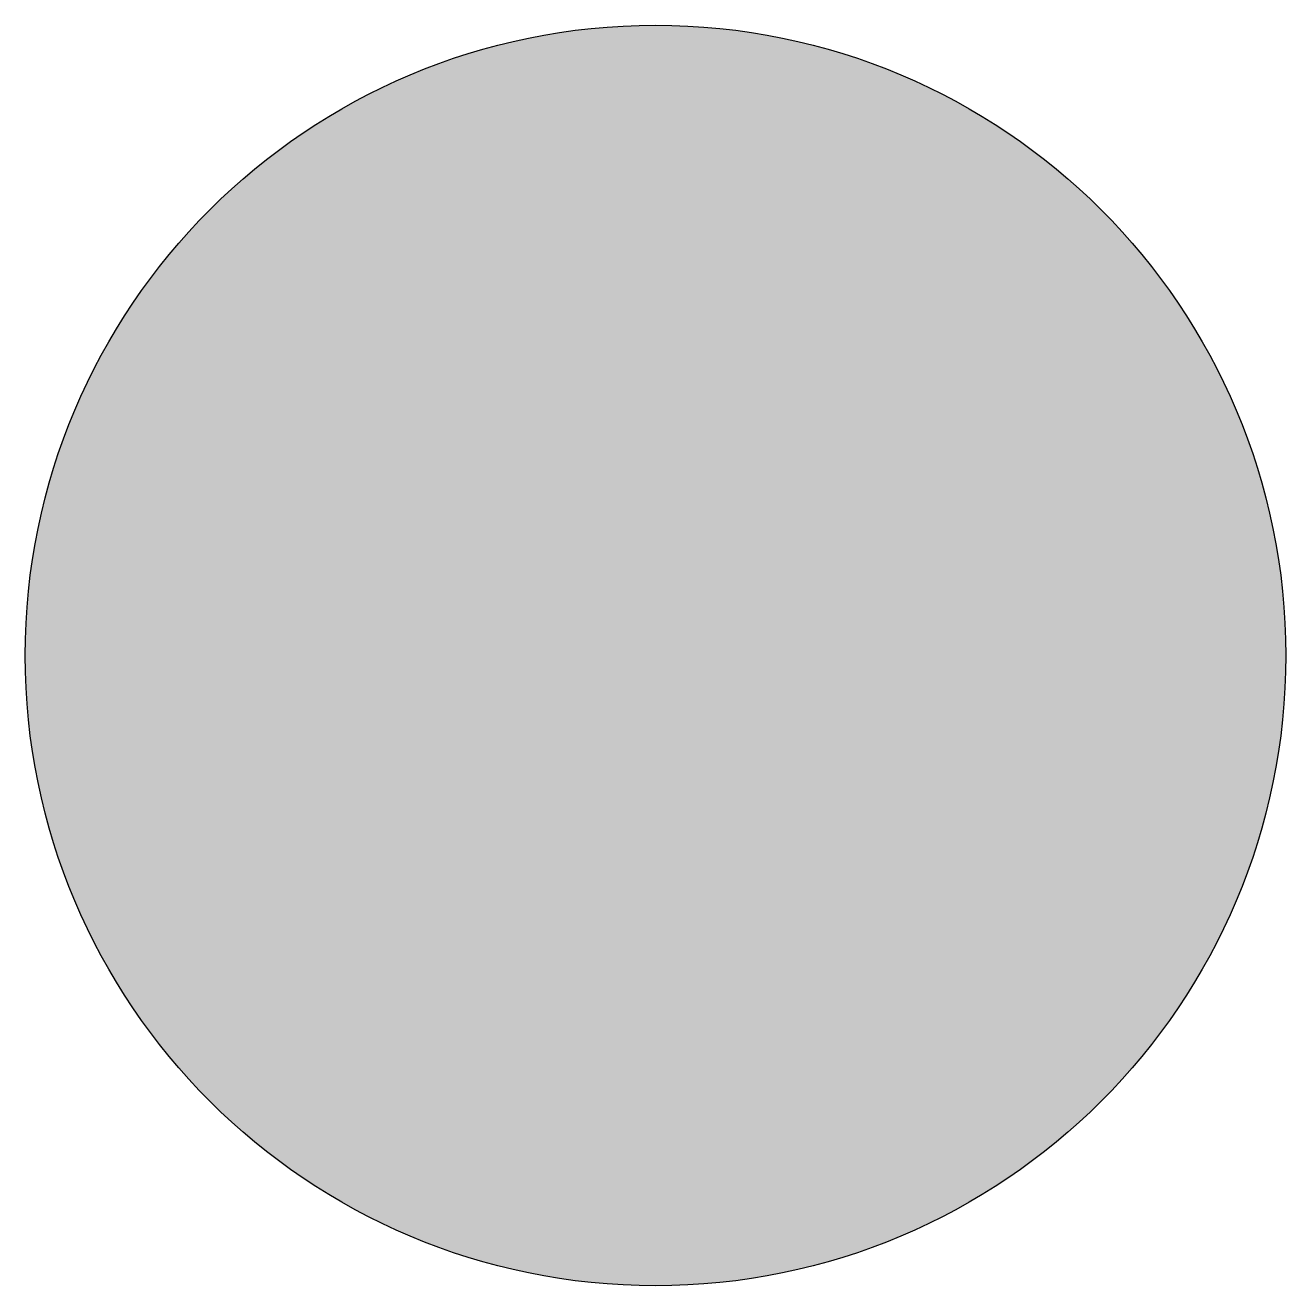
# Model space of a CAD drawing. Extents: x 25 to 75, y 25 to 75.
import ezdxf

# ---------------------------------------------------------------- set-up
doc = ezdxf.new("R2010")
doc.units = 0
doc.layers.get('0').update_dxf_attribs({"linetype": 'CONTINUOUS'})

msp = doc.modelspace()

# ---------------------------------------------------------------- hatches: boundary and pattern name
h = msp.add_hatch(color=256)
h.dxf.hatch_style = 1
h.paths.add_polyline_path([(75, 50, 1), (25, 50, 1)])

# ---------------------------------------------------------------- linework, layer by layer
msp.add_circle((50, 50), 25)

doc.saveas('drawing.dxf')
